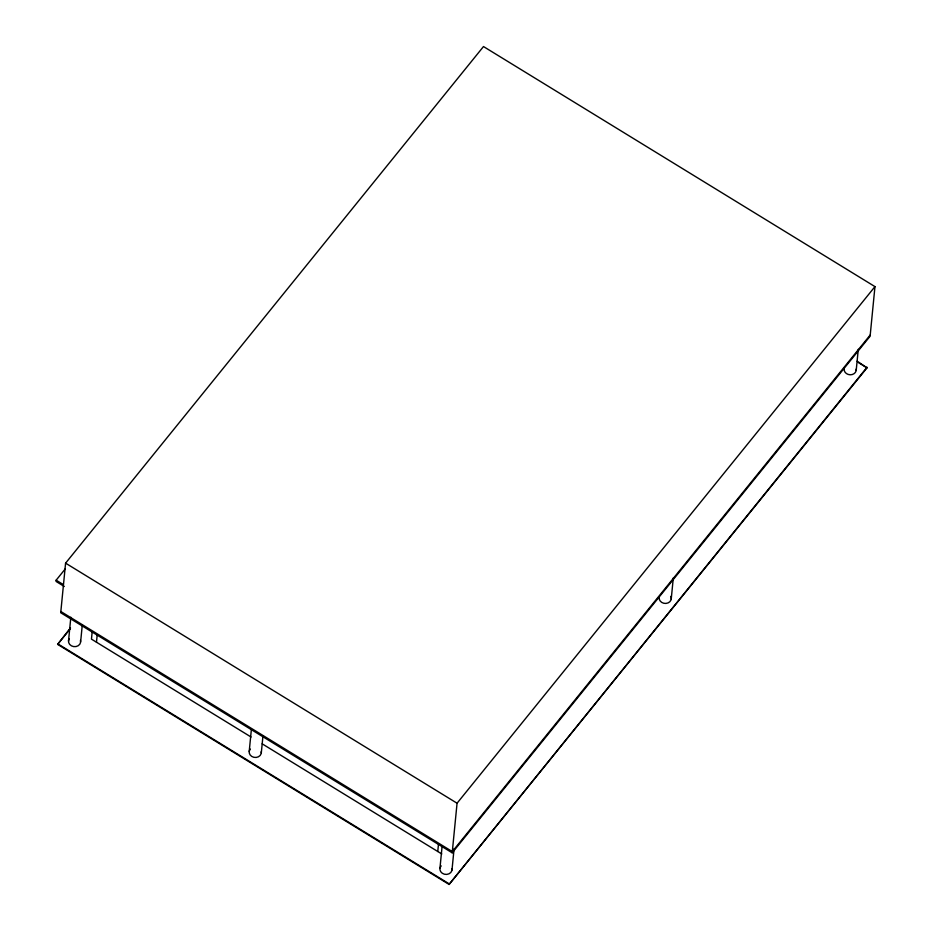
<?xml version="1.0" encoding="UTF-8"?>
<svg xmlns="http://www.w3.org/2000/svg" width="931" height="931" viewBox="0 0 931 931"><rect width="100%" height="100%" fill="white"/><g stroke="black" fill="none" stroke-linecap="round" stroke-linejoin="round"><path stroke-width="1.4" d="M65.286 568.888L56.151 580.188L56.035 581.421L64.297 586.495M857.16 361.158L867.005 367.85L449.091 884.45L57.617 644.38L70.477 627.936M65.589 563.15L60.724 612.749L452.198 852.831L870.101 336.231L874.965 286.62L483.492 46.55L65.589 563.15L457.063 803.22L452.198 852.831M68.498 641.191L70.837 617.23M80.648 641.703L82.3 624.794M92.146 632.091L91.459 639.132L251.044 737.003M96.475 642.215L97.161 635.163M249.205 751.538L251.417 728.985M261.297 752.958L262.949 736.049M437.768 851.504L438.454 844.452M439.944 868.332L442.155 845.779M449.091 884.45L867.064 367.233M451.989 870.078L454.06 848.944M671.228 599.087L673.299 577.942M856.206 370.422L858.277 349.288M57.617 644.38L70.419 628.553M457.063 803.22L874.965 286.62M870.229 334.985L452.315 851.586L60.841 611.516M858.335 362.531L867.005 367.85M56.151 580.188L63.238 584.528M262.17 743.822L441.783 853.96M57.675 643.763L449.161 883.833M261.25 751.596A6.086 5.225 5.6 0 1 253.814 757.299A6.086 5.225 5.6 0 1 250.346 749.036M452 868.716A6.086 5.225 5.6 0 1 444.355 874.209A6.086 5.225 5.6 0 1 441.178 865.865M80.462 640.342A6.086 5.225 5.6 0 1 73.654 646.591A6.086 5.225 5.6 0 1 69.371 638.608M856.217 369.06A6.086 5.225 5.6 0 1 850.143 374.786A6.086 5.225 5.6 0 1 844.173 368.676M670.844 596.387A6.086 5.225 5.6 0 1 665.956 603.428A6.086 5.225 5.6 0 1 659.195 597.341"/></g></svg>
